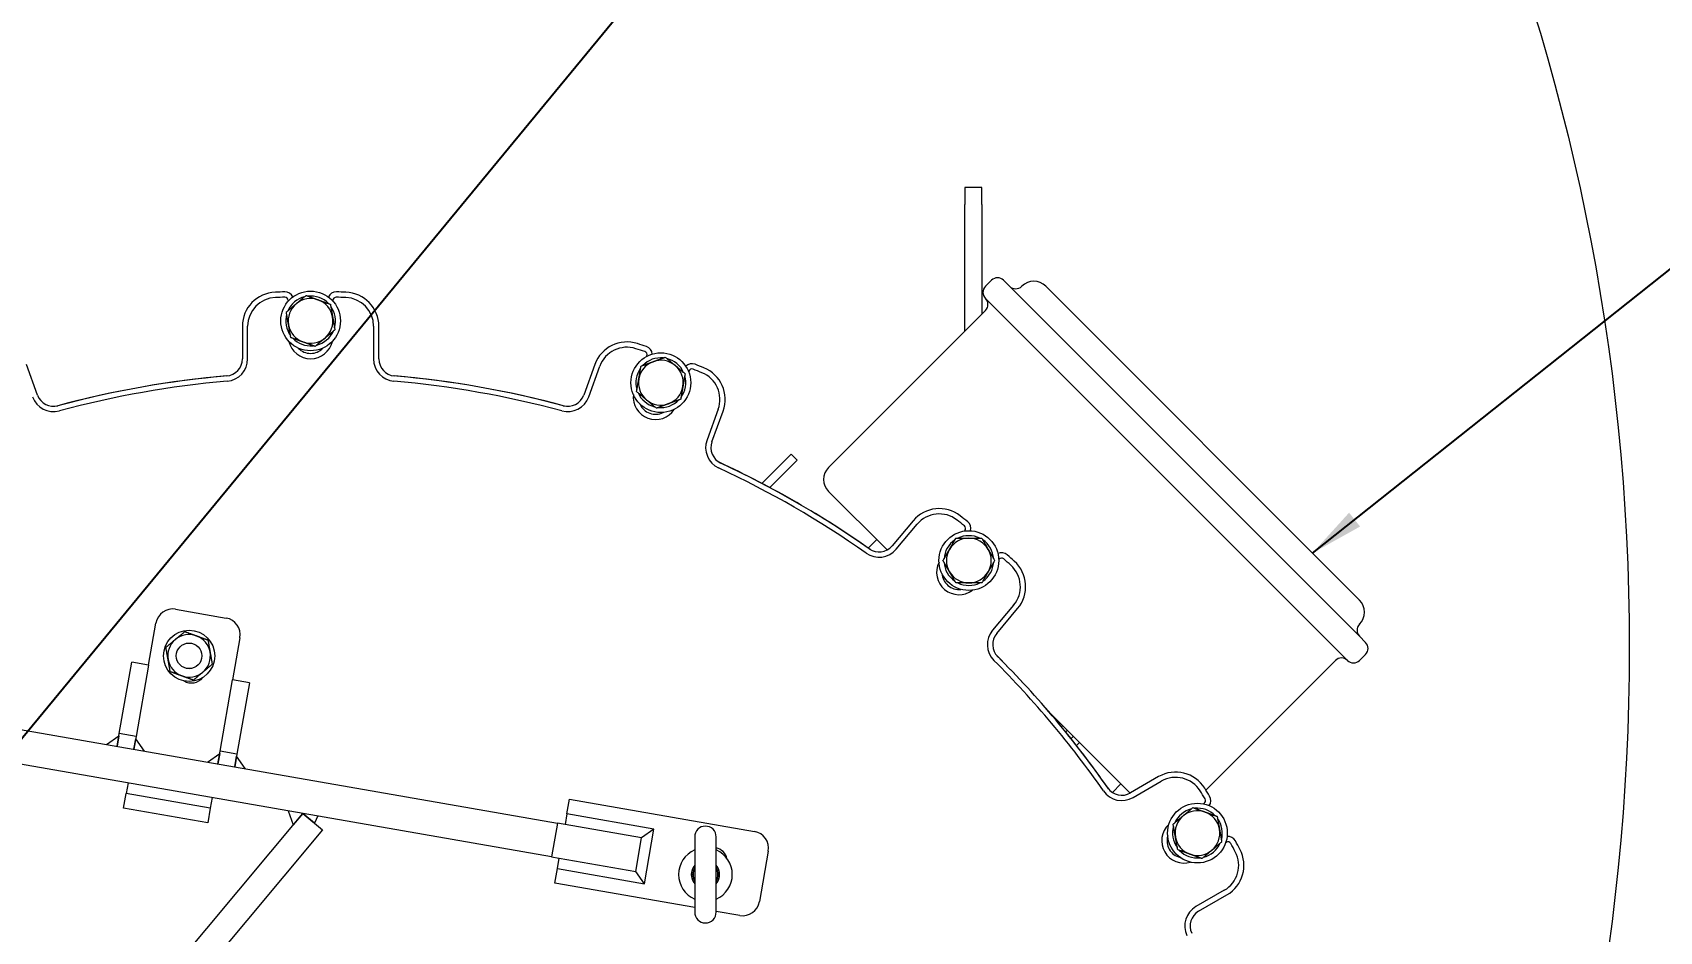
# Model space of a CAD drawing. Header units: inches. Extents: x 20 to 536, y 8 to 344.
# Drawn here: x 103.03 to 150.71, y 265.88 to 292.22 of the extents above; entities that cross this region are included whole.
import ezdxf

# ---------------------------------------------------------------- set-up
doc = ezdxf.new("R2010")
doc.units = ezdxf.units.IN
doc.header["$LTSCALE"] = 16
doc.header["$MEASUREMENT"] = 0
for name, color, linetype, lineweight in [('Dimension (ANSI)', 7, 'Continuous', 25), ('Symbol', 7, 'Continuous', 25), ('Symbol (ANSI)', 7, 'Continuous', 25), ('Visible', 7, 'Continuous', 18)]:
    doc.layers.add(name, color=color, linetype=linetype, lineweight=lineweight)
doc.styles.add('MEMCOR Medium', font='arial.ttf')
doc.styles.add('Standard D-E', font='arial.ttf')
doc.dimstyles.new('Default (ANSI)', dxfattribs={"dimscale": 16, "dimtxt": 0.15, "dimasz": 0.098425, "dimexe": 0.125, "dimexo": 0.0625, "dimgap": 0.031496, "dimtad": 0, "dimtih": 1, "dimtoh": 1, "dimdec": 4, "dimrnd": 1e-08, "dimzin": 3, "dimdsep": 46, "dimlunit": 5, "dimtxsty": 'MEMCOR Medium', "dimcen": 0.09, "dimdle": 0.393701, "dimclrd": 256, "dimclre": 256, "dimclrt": 256, "dimadec": 0, "dimazin": 1, "dimtfac": 0.8, "dimtofl": 0, "dimtmove": 0, "dimatfit": 3, "dimfxl": 1, "dimfrac": 1, "dimtolj": 1, "dimtzin": 4, "dimlwd": -1, "dimlwe": -1, "dimarcsym": 0})
doc.dimstyles.new('Default (ANSI)$7', dxfattribs={"dimscale": 16, "dimtxt": 0.15, "dimasz": 0.098425, "dimexe": 0.125, "dimexo": 0.0625, "dimgap": 0.031496, "dimtad": 0, "dimtih": 1, "dimtoh": 1, "dimdec": 4, "dimrnd": 1e-08, "dimzin": 3, "dimdsep": 46, "dimlunit": 5, "dimtxsty": 'MEMCOR Medium', "dimcen": 0.09, "dimdle": 0.393701, "dimclrd": 256, "dimclre": 256, "dimclrt": 256, "dimadec": 0, "dimazin": 1, "dimtfac": 0.8, "dimtofl": 0, "dimtmove": 0, "dimatfit": 3, "dimfxl": 1, "dimfrac": 1, "dimtolj": 1, "dimtzin": 4, "dimlwd": -1, "dimlwe": -1, "dimarcsym": 0})
doc.dimstyles.new('in [mm] D-E NeptuneBenson$7', dxfattribs={"dimscale": 16, "dimtxt": 0.15, "dimasz": 0.098425, "dimexe": 0.125, "dimexo": 0.063, "dimgap": 0.031496, "dimtad": 0, "dimtih": 1, "dimtoh": 1, "dimdec": 4, "dimrnd": 1e-08, "dimzin": 3, "dimdsep": 46, "dimlunit": 5, "dimtxsty": 'Standard D-E', "dimcen": 0.09, "dimdle": 0.393701, "dimclrd": 256, "dimclre": 256, "dimclrt": 256, "dimadec": 1, "dimazin": 1, "dimtfac": 1, "dimtofl": 0, "dimtmove": 0, "dimatfit": 3, "dimfxl": 1, "dimfrac": 1, "dimtolj": 1, "dimtzin": 4, "dimlwd": -1, "dimlwe": -1, "dimarcsym": 0})

# ---------------------------------------------------------------- blocks, each defined once
blk = doc.blocks.new('*D26')
at = {"layer": 'Defpoints', "color": 0, "transparency": 16777216}
for p in [(125.017, 324.302), (86.824, 274.2)]:
    blk.add_point(p, dxfattribs=at)
at = {"layer": 'Dimension (ANSI)', "transparency": 16777216}
for p, q in [((133.354, 335.238), (125.972, 325.555)), ((135.47, 335.238), (133.354, 335.238))]:
    blk.add_line(p, q, dxfattribs=at)
blk.add_solid([(125.763, 325.714), (126.18, 325.396), (125.017, 324.302)], dxfattribs=at)
at = {"layer": 'Dimension (ANSI)', "transparency": 16777216, "char_height": 2.4, "attachment_point": 1, "style": 'MEMCOR Medium'}
for s, insert in [('\\A1; \\fArial|b0|i0;R63 in', (156.64, 338.195)), ('\\A1;[R1600.2 mm]{\\P\\fArial|b0|i0;RADIAL CLEARANCE REQUIRED}', (135.974, 334.734))]:
    blk.add_mtext(s, dxfattribs=dict(at, insert=insert))

msp = doc.modelspace()

# ---------------------------------------------------------------- linework, layer by layer
at = {"layer": 'Visible', "linetype": 'Continuous', "lineweight": 18}
for p, q in [((130.351985, 287.674501), (130.351985, 287.174501)), ((130.851985, 287.674501), (130.351985, 287.674501)), ((130.851985, 287.174501), (130.851985, 287.674501)), ((130.351985, 283.467291), (130.351985, 287.174501)), ((130.851985, 287.174501), (130.851985, 283.967291)), ((110.527326, 284.366138), (110.527326, 284.346829)), ((111.837326, 284.346829), (111.837326, 284.366138)), ((109.182326, 283.608579), (109.182326, 282.652367)), ((109.337326, 282.652367), (109.337326, 283.608579)), ((113.027326, 283.608579), (113.027326, 282.652367)), ((113.182326, 282.652367), (113.182326, 283.608579)), ((121.034631, 282.744405), (121.028027, 282.72626)), ((103.180051, 281.594004), (102.853007, 282.49255)), ((119.511644, 282.49255), (119.1846, 281.594004)), ((119.330252, 281.54099), (119.657297, 282.439537)), ((122.259024, 282.278214), (122.265628, 282.296359)), ((123.124762, 281.177482), (122.797718, 280.278936)), ((122.943371, 280.225923), (123.270415, 281.124469)), ((124.913114, 279.51193), (125.266667, 279.865483)), ((125.443444, 279.688707), (125.266667, 279.865483)), ((124.408288, 279.007104), (124.913114, 279.51193)), ((125.443444, 279.688707), (125.089891, 279.335153)), ((125.089891, 279.335153), (124.639409, 278.884672)), ((128.836324, 277.91099), (128.221682, 277.178488)), ((128.340419, 277.078856), (128.955061, 277.811358)), ((130.353603, 277.626764), (130.341192, 277.611973)), ((127.522456, 277.112542), (127.771032, 277.361119)), ((131.34471, 276.769921), (131.357121, 276.784712)), ((107.22712, 275.321057), (108.704834, 275.06345)), ((131.781765, 275.439472), (131.167123, 274.70697)), ((131.28586, 274.607338), (131.900502, 275.339839)), ((106.434007, 273.682926), (106.648679, 274.914354)), ((109.111536, 274.48501), (108.896864, 273.253581)), ((105.577352, 271.680292), (105.941436, 273.768795)), ((106.434007, 273.682926), (105.941436, 273.768795)), ((106.434007, 273.682926), (106.069923, 271.594423)), ((108.53278, 271.165079), (108.896864, 273.253581)), ((109.389435, 273.167713), (108.896864, 273.253581)), ((109.389435, 273.167713), (109.025351, 271.07921)), ((118.245723, 268.071031), (89.942573, 273.005056)), ((95.173387, 273.108261), (118.417461, 269.056174)), ((133.044842, 272.087309), (133.025897, 272.068364)), ((133.186323, 271.875236), (133.221619, 271.910532)), ((133.308276, 271.726076), (133.357176, 271.774975)), ((105.204234, 271.359606), (105.56576, 271.613795)), ((105.512092, 271.305938), (105.577352, 271.680292)), ((105.56576, 271.613795), (105.512092, 271.305938)), ((106.069923, 271.594423), (105.577352, 271.680292)), ((106.069923, 271.594423), (106.004663, 271.220069)), ((106.004663, 271.220069), (106.058331, 271.527926)), ((106.31252, 271.166401), (106.058331, 271.527926)), ((133.465921, 271.530167), (133.533952, 271.598198)), ((133.621985, 271.332678), (133.710729, 271.421422)), ((108.159663, 270.844393), (108.521188, 271.098582)), ((108.46752, 270.790725), (108.53278, 271.165079)), ((108.521188, 271.098582), (108.46752, 270.790725)), ((109.025351, 271.07921), (108.53278, 271.165079)), ((109.025351, 271.07921), (108.960091, 270.704856)), ((108.960091, 270.704856), (109.013759, 271.012713)), ((109.267948, 270.651188), (109.013759, 271.012713)), ((136.031671, 270.416504), (135.203567, 269.938397)), ((105.704122, 269.496069), (105.779257, 269.927069)), ((105.832925, 270.234926), (105.779257, 269.927069)), ((108.242114, 269.497725), (105.779257, 269.927069)), ((134.926953, 270.205198), (134.67677, 269.955016)), ((135.281067, 269.804163), (136.109171, 270.28227)), ((108.166979, 269.066725), (105.704122, 269.496069)), ((108.242114, 269.497725), (108.166979, 269.066725)), ((108.295782, 269.805582), (108.242114, 269.497725)), ((110.523161, 269.417288), (110.675119, 269.002292)), ((118.692786, 269.32539), (118.767921, 269.75639)), ((118.767921, 269.75639), (124.186206, 268.811832)), ((137.360236, 269.630479), (137.343514, 269.620824)), ((95.887973, 251.310081), (110.958537, 269.34139)), ((110.958537, 269.34139), (110.675119, 269.002292)), ((110.958537, 269.34139), (111.534004, 268.860414)), ((111.297634, 269.057972), (110.958537, 269.34139)), ((111.393913, 269.265492), (111.297634, 269.057972)), ((118.417461, 269.056174), (118.245723, 268.071031)), ((120.880318, 268.626829), (118.417461, 269.056174)), ((118.692786, 269.32539), (118.639118, 269.017533)), ((121.241843, 268.881018), (118.692786, 269.32539)), ((121.241843, 268.881018), (120.880318, 268.626829)), ((120.962769, 267.280161), (121.241843, 268.881018)), ((111.534004, 268.860414), (96.46344, 250.829105)), ((120.70858, 267.641687), (120.880318, 268.626829)), ((122.437365, 268.651688), (122.437365, 266.446964)), ((123.067286, 266.446964), (123.067286, 268.651688)), ((137.998514, 268.486331), (138.015236, 268.495985)), ((118.245723, 268.071031), (120.70858, 267.641687)), ((118.413712, 267.724533), (118.46738, 268.03239)), ((124.592909, 268.233392), (124.335302, 266.755678)), ((118.338577, 267.293533), (118.413712, 267.724533)), ((118.413712, 267.724533), (120.962769, 267.280161)), ((120.962769, 267.280161), (120.70858, 267.641687)), ((122.437365, 266.579), (118.338577, 267.293533)), ((137.954171, 267.086636), (137.126067, 266.608529)), ((137.203567, 266.474296), (138.031671, 266.952402)), ((123.756862, 266.348975), (123.067286, 266.469188))]:
    msp.add_line(p, q, dxfattribs=at)
at = {"layer": 'Visible'}
for p, q in [((131.134947, 284.957359), (130.95817, 284.780583)), ((131.4885, 284.957359), (131.665277, 284.780583)), ((141.918325, 274.527534), (131.665277, 284.780583)), ((141.918325, 275.588194), (132.725937, 284.780583)), ((131.134947, 284.250252), (130.95817, 284.427029)), ((131.134947, 284.250252), (141.387995, 273.997204)), ((130.95817, 284.073476), (126.361976, 279.477282)), ((111.244904, 283.039846), (111.243653, 283.04686)), ((121.255316, 281.252671), (121.25654, 281.259691)), ((126.361976, 278.770175), (128.073622, 277.058529)), ((130.050776, 276.149515), (130.054327, 276.155692)), ((141.918325, 274.527534), (142.095102, 274.350758)), ((137.414778, 270.023987), (141.211218, 273.820427)), ((141.564772, 273.820427), (141.387995, 273.997204)), ((141.918325, 273.820427), (142.095102, 273.997204)), ((132.814594, 272.317557), (135.197307, 269.934843)), ((136.570423, 268.345891), (136.575872, 268.350482))]:
    msp.add_line(p, q, dxfattribs=at)
at = {"layer": 'Visible', "linetype": 'Continuous', "lineweight": 18}
for centre, radius in [((86.823753, 274.199595), 63), ((107.621496, 273.954794), 0.75), ((107.621496, 273.954794), 0.375127), ((107.621496, 273.954794), 0.375)]:
    msp.add_circle(centre, radius, dxfattribs=at)
at = {"layer": 'Visible'}
for centre in [(111.182326, 283.766657), (121.445095, 281.957054), (130.470023, 276.746509), (137.16857, 268.763491)]:
    msp.add_circle(centre, 0.875, dxfattribs=at)
at = {"layer": 'Visible', "linetype": 'Continuous', "lineweight": 18}
for centre, radius, start, end in [((110.182326, 283.608579), 1, 91.9188512, 180), ((111.182326, 253.760326), 30.865, 91.4037607, 91.9188512), ((110.432326, 284.366138), 0.25, 24.2565302, 91.4037607), ((111.932326, 284.366138), 0.25, 88.5962393, 155.7434698), ((111.182326, 253.760326), 30.865, 88.0811488, 88.5962393), ((112.182326, 283.608579), 1, 0, 88.0811488), ((110.182326, 283.608579), 0.845, 91.9188512, 180), ((111.182326, 253.760326), 30.71, 91.4037607, 91.9188512), ((110.432326, 284.366138), 0.095, 0, 91.4037607), ((111.932326, 284.366138), 0.095, 88.5962393, 180), ((111.182326, 253.760326), 30.71, 88.0811488, 88.5962393), ((112.182326, 283.608579), 0.845, 0, 88.0811488), ((111.182326, 283.315326), 0.655, 192.9900506, 347.0099494), ((111.182326, 283.315326), 0.5, 223.7192044, 316.2807956), ((120.451337, 282.15053), 1, 71.9188512, 160), ((120.451337, 282.15053), 0.845, 71.9188512, 160), ((111.182326, 253.760326), 30.71, 71.4037607, 71.9188512), ((111.182326, 253.760326), 30.865, 71.4037607, 71.9188512), ((120.94536, 282.776897), 0.095, 340, 71.4037607), ((120.94536, 282.776897), 0.25, 4.2565302, 71.4037607), ((108.682326, 282.652367), 0.5, 274.9454297, 0), ((108.682326, 282.652367), 0.655, 274.9454297, 0), ((113.682326, 282.652367), 0.655, 180, 265.0545703), ((113.682326, 282.652367), 0.5, 180, 265.0545703), ((122.354899, 282.263867), 0.25, 68.5962393, 135.7434698), ((122.354899, 282.263867), 0.095, 68.5962393, 160), ((111.182326, 253.760326), 30.71, 68.0811488, 68.5962393), ((111.182326, 253.760326), 30.865, 68.0811488, 68.5962393), ((122.330722, 281.466489), 0.845, 340, 68.0811488), ((122.330722, 281.466489), 1, 340, 68.0811488), ((111.182326, 253.760326), 28.501331, 94.872782, 105.127218), ((111.182326, 253.760326), 28.5, 94.9454297, 105.0545703), ((111.182326, 253.760326), 28.345, 94.9454297, 105.0545703), ((111.182326, 253.760326), 28.501331, 74.872782, 85.127218), ((111.182326, 253.760326), 28.345, 74.9454297, 85.0545703), ((111.182326, 253.760326), 28.5, 74.9454297, 85.0545703), ((103.649897, 281.765014), 0.655, 200, 285.0545703), ((103.649897, 281.765014), 0.5, 200, 285.0545703), ((118.714754, 281.765014), 0.655, 254.9454297, 340), ((118.714754, 281.765014), 0.5, 254.9454297, 340), ((121.290731, 281.532942), 0.655, 172.9900506, 327.0099494), ((121.290731, 281.532942), 0.5, 203.7192044, 296.2807956), ((123.413217, 280.054913), 0.655, 160, 245.0545703), ((123.413217, 280.054913), 0.5, 160, 245.0545703), ((111.182326, 253.760326), 28.345, 54.9454297, 65.0545703), ((111.182326, 253.760326), 28.501331, 54.872782, 65.127218), ((111.182326, 253.760326), 28.5, 54.9454297, 65.0545703), ((129.602369, 277.268202), 1, 51.9188512, 140), ((129.602369, 277.268202), 0.845, 51.9188512, 140), ((111.182326, 253.760326), 30.71, 51.4037607, 51.9188512), ((111.182326, 253.760326), 30.865, 51.4037607, 51.9188512), ((130.280829, 277.687829), 0.095, 320, 51.4037607), ((130.280829, 277.687829), 0.25, 344.2565302, 51.4037607), ((127.83866, 277.499882), 0.655, 234.9454297, 320), ((127.83866, 277.499882), 0.5, 234.9454297, 320), ((130.179913, 276.40077), 0.655, 152.9900506, 307.0099494), ((131.429896, 276.723648), 0.25, 48.5962393, 115.7434698), ((131.429896, 276.723648), 0.095, 48.5962393, 140), ((111.182326, 253.760326), 30.71, 48.0811488, 48.5962393), ((111.182326, 253.760326), 30.865, 48.0811488, 48.5962393), ((131.134457, 275.982627), 0.845, 320, 48.0811488), ((131.134457, 275.982627), 1, 320, 48.0811488), ((130.179913, 276.40077), 0.5, 183.7192044, 276.2807956), ((107.141251, 274.828485), 0.5, 80.1111301, 170.1111301), ((108.618965, 274.570879), 0.5, 350.1111301, 80.1111301), ((131.668882, 274.285944), 0.655, 140, 225.0545703), ((131.668882, 274.285944), 0.5, 140, 225.0545703), ((107.621496, 273.954794), 0.625, 130, 190), ((107.621496, 273.954794), 0.625, 70, 130), ((107.621496, 273.954794), 0.625, 10, 70), ((107.621496, 273.954794), 0.625, 190, 250), ((107.621496, 273.954794), 0.625, 310, 10), ((111.182326, 253.760326), 28.345, 34.9454297, 45.0545703), ((111.182326, 253.760326), 28.501331, 34.872782, 45.127218), ((111.182326, 253.760326), 28.5, 34.9454297, 45.0545703), ((107.621496, 273.954794), 0.625, 250, 310), ((107.687762, 273.596322), 0.435, 239.7556139, 321.1908206), ((136.531671, 269.550478), 1, 31.9188512, 120), ((136.531671, 269.550478), 0.845, 31.9188512, 120), ((134.953567, 270.37141), 0.655, 214.9454297, 300), ((134.953567, 270.37141), 0.5, 214.9454297, 300), ((111.182326, 253.760326), 30.71, 31.4037607, 31.9188512), ((111.182326, 253.760326), 30.865, 31.4037607, 31.9188512), ((137.312736, 269.712751), 0.25, 324.2565302, 31.4037607), ((137.312736, 269.712751), 0.095, 300, 31.4037607), ((122.752326, 268.651688), 0.314961, 0, 180), ((136.777706, 268.537826), 0.655, 132.9900506, 287.0099494), ((124.100337, 268.319261), 0.5, 350.1111301, 80.1111301), ((136.777706, 268.537826), 0.5, 163.7192044, 256.2807956), ((138.062736, 268.413713), 0.095, 28.5962393, 120), ((138.062736, 268.413713), 0.25, 28.5962393, 95.7434698), ((111.182326, 253.760326), 30.71, 28.0811488, 28.5962393), ((111.182326, 253.760326), 30.865, 28.0811488, 28.5962393), ((122.752326, 267.549326), 0.787402, 113.5781785, 246.4218215), ((122.962895, 267.9085), 0.435, 14.9104151, 76.1146472), ((122.752326, 267.549326), 0.787402, 293.5781785, 66.4218215), ((137.531671, 267.818427), 0.845, 300, 28.0811488), ((137.531671, 267.818427), 1, 300, 28.0811488), ((122.752326, 267.549326), 0.415343, 139.3158347, 220.6841653), ((122.752326, 267.549326), 0.375, 147.1290349, 212.8709651), ((122.752326, 267.549326), 0.3625, 150.3260756, 209.6739244), ((122.752326, 267.549326), 0.415343, 319.3158347, 40.6841653), ((122.752326, 267.549326), 0.375, 327.1290349, 32.8709651), ((122.752326, 267.549326), 0.3625, 330.3260756, 29.6739244), ((123.842731, 266.841547), 0.5, 260.1111301, 350.1111301), ((137.453567, 266.041283), 0.655, 120, 205.0545703), ((122.752326, 266.446964), 0.314961, 180, 0), ((137.453567, 266.041283), 0.5, 120, 205.0545703)]:
    msp.add_arc(centre, radius, start, end, dxfattribs=at)
at = {"layer": 'Visible'}
for centre, radius, start, end in [((131.134947, 284.603806), 0.25, 135, 225), ((131.311723, 284.780583), 0.25, 45, 135), ((131.842053, 284.957359), 0.25, 225, 315), ((132.372384, 284.427029), 0.5, 45, 135), ((111.182326, 283.766657), 0.7295, 104.1702714, 156.0519887), ((111.182326, 283.766657), 0.656, 130.1111301, 190.1111301), ((111.182326, 283.766657), 0.656, 70.1111301, 130.1111301), ((111.182326, 283.766657), 0.7295, 44.1702714, 96.0519887), ((111.182326, 283.766657), 0.656, 10.1111301, 70.1111301), ((111.182326, 283.766657), 0.7295, 344.1702714, 36.0519887), ((130.781393, 284.250252), 0.25, 315, 45), ((111.182326, 283.766657), 0.7295, 164.1702714, 216.0519887), ((111.182326, 283.766657), 0.656, 190.1111301, 250.1111301), ((111.182326, 283.766657), 0.656, 310.1111301, 10.1111301), ((111.182326, 283.766657), 0.7295, 224.1702714, 274.9210559), ((111.182326, 283.766657), 0.656, 250.1111301, 310.1111301), ((111.182326, 283.766657), 0.7295, 284.1702714, 336.0519887), ((111.182326, 283.766657), 0.7295, 274.9210559, 276.0519887), ((121.445095, 281.957054), 0.7295, 144.1702714, 196.0519887), ((121.445095, 281.957054), 0.656, 110.1111301, 170.1111301), ((121.445095, 281.957054), 0.7295, 84.1702714, 136.0519887), ((121.445095, 281.957054), 0.656, 50.1111301, 110.1111301), ((121.445095, 281.957054), 0.7295, 24.1702714, 76.0519887), ((121.445095, 281.957054), 0.656, 350.1111301, 50.1111301), ((121.445095, 281.957054), 0.656, 170.1111301, 230.1111301), ((121.445095, 281.957054), 0.656, 290.1111301, 350.1111301), ((121.445095, 281.957054), 0.7295, 324.1702714, 16.0519887), ((121.445095, 281.957054), 0.7295, 204.1702714, 254.9210559), ((121.445095, 281.957054), 0.656, 230.1111301, 290.1111301), ((121.445095, 281.957054), 0.7295, 264.1702714, 316.0519887), ((121.445095, 281.957054), 0.7295, 254.9210559, 256.0519887), ((126.715529, 279.123728), 0.5, 135, 225), ((130.470023, 276.746509), 0.7295, 64.1702714, 116.0519887), ((130.470023, 276.746509), 0.7295, 124.1702714, 176.0519887), ((130.470023, 276.746509), 0.656, 150.1111301, 210.1111301), ((130.470023, 276.746509), 0.656, 90.1111301, 150.1111301), ((130.470023, 276.746509), 0.656, 30.1111301, 90.1111301), ((130.470023, 276.746509), 0.7295, 4.1702714, 56.0519887), ((130.470023, 276.746509), 0.656, 330.1111301, 30.1111301), ((130.470023, 276.746509), 0.7295, 184.1702714, 234.9210559), ((130.470023, 276.746509), 0.7295, 304.1702714, 356.0519887), ((130.470023, 276.746509), 0.656, 210.1111301, 270.1111301), ((130.470023, 276.746509), 0.7295, 234.9210559, 236.0519887), ((130.470023, 276.746509), 0.7295, 244.1702714, 296.0519887), ((130.470023, 276.746509), 0.656, 270.1111301, 330.1111301), ((141.564772, 275.234641), 0.5, 315, 45), ((142.095102, 274.704311), 0.25, 135, 225), ((141.918325, 274.173981), 0.25, 315, 45), ((141.387995, 273.643651), 0.25, 45, 135), ((141.741548, 273.997204), 0.25, 225, 315), ((137.16857, 268.763491), 0.7295, 104.1702714, 156.0519887), ((137.16857, 268.763491), 0.656, 70.1111301, 130.1111301), ((137.16857, 268.763491), 0.7295, 44.1702714, 96.0519887), ((137.16857, 268.763491), 0.656, 10.1111301, 70.1111301), ((137.16857, 268.763491), 0.7295, 164.1702714, 214.9210559), ((137.16857, 268.763491), 0.656, 130.1111301, 190.1111301), ((137.16857, 268.763491), 0.656, 310.1111301, 10.1111301), ((137.16857, 268.763491), 0.7295, 344.1702714, 36.0519887), ((137.16857, 268.763491), 0.656, 190.1111301, 250.1111301), ((137.16857, 268.763491), 0.7295, 284.1702714, 336.0519887), ((137.16857, 268.763491), 0.7295, 214.9210559, 216.0519887), ((137.16857, 268.763491), 0.7295, 224.1702714, 276.0519887), ((137.16857, 268.763491), 0.656, 250.1111301, 310.1111301)]:
    msp.add_arc(centre, radius, start, end, dxfattribs=at)
for points in [[(110.470023, 284.02435), (110.625251, 284.155116), (110.759683, 284.268363)], [(110.759683, 284.268363), (110.894115, 284.38161), (111.049343, 284.512376)], [(111.049343, 284.512376), (111.240204, 284.443327), (111.405495, 284.383529)], [(111.405495, 284.383529), (111.570785, 284.323731), (111.761646, 284.254682)], [(111.761646, 284.254682), (111.797279, 284.054867), (111.828137, 283.881823)], [(110.536514, 283.651491), (110.505655, 283.824535), (110.470023, 284.02435)], [(110.603005, 283.278631), (110.567372, 283.478446), (110.536514, 283.651491)], [(111.828137, 283.881823), (111.858996, 283.708778), (111.894628, 283.508963)], [(110.959156, 283.149784), (110.793866, 283.209582), (110.603005, 283.278631)], [(111.604968, 283.26495), (111.470536, 283.151704), (111.315308, 283.020938)], [(111.894628, 283.508963), (111.7394, 283.378197), (111.604968, 283.26495)], [(111.315308, 283.020938), (111.124447, 283.089986), (110.959156, 283.149784)], [(121.219535, 282.573056), (121.384592, 282.633494), (121.575184, 282.703283)], [(121.575184, 282.703283), (121.730918, 282.57312), (121.865788, 282.460396)], [(120.798841, 282.069713), (120.829029, 282.242877), (120.863886, 282.442828)], [(120.863886, 282.442828), (121.054477, 282.512617), (121.219535, 282.573056)], [(121.865788, 282.460396), (122.000658, 282.347671), (122.156393, 282.217508)], [(120.733797, 281.696599), (120.768654, 281.89655), (120.798841, 282.069713)], [(122.091349, 281.844394), (122.061162, 281.67123), (122.026304, 281.471279)], [(122.156393, 282.217508), (122.121536, 282.017557), (122.091349, 281.844394)], [(121.024402, 281.453711), (120.889532, 281.566436), (120.733797, 281.696599)], [(121.315007, 281.210824), (121.159272, 281.340987), (121.024402, 281.453711)], [(121.670655, 281.341052), (121.505598, 281.280613), (121.315007, 281.210824)], [(122.026304, 281.471279), (121.835713, 281.40149), (121.670655, 281.341052)], [(129.712541, 276.74504), (129.813683, 276.921011), (129.901275, 277.073406)], [(129.901275, 277.073406), (129.988867, 277.225802), (130.09001, 277.401773)], [(130.09001, 277.401773), (130.292976, 277.402167), (130.468751, 277.402508)], [(130.468751, 277.402508), (130.644525, 277.402849), (130.847492, 277.403242)], [(130.847492, 277.403242), (130.949316, 277.227665), (131.037498, 277.07561)], [(131.037498, 277.07561), (131.125681, 276.923556), (131.227505, 276.747978)], [(129.902548, 276.417408), (129.814365, 276.569462), (129.712541, 276.74504)], [(131.227505, 276.747978), (131.126363, 276.572007), (131.038771, 276.419611)], [(130.092554, 276.089776), (129.99073, 276.265353), (129.902548, 276.417408)], [(130.471295, 276.09051), (130.295521, 276.090169), (130.092554, 276.089776)], [(130.850037, 276.091245), (130.64707, 276.090851), (130.471295, 276.09051)], [(131.038771, 276.419611), (130.951179, 276.267216), (130.850037, 276.091245)], [(136.745928, 269.265198), (136.880359, 269.378444), (137.035588, 269.509211)], [(137.035588, 269.509211), (137.226449, 269.440162), (137.391739, 269.380364)], [(137.391739, 269.380364), (137.55703, 269.320566), (137.747891, 269.251517)], [(136.456267, 269.021185), (136.611496, 269.151951), (136.745928, 269.265198)], [(136.522758, 268.648325), (136.4919, 268.82137), (136.456267, 269.021185)], [(137.747891, 269.251517), (137.783523, 269.051702), (137.814382, 268.878657)], [(137.814382, 268.878657), (137.845241, 268.705613), (137.880873, 268.505798)], [(136.58925, 268.275466), (136.553617, 268.475281), (136.522758, 268.648325)], [(137.880873, 268.505798), (137.725645, 268.375032), (137.591213, 268.261785)], [(136.945401, 268.146619), (136.780111, 268.206417), (136.58925, 268.275466)], [(137.301552, 268.017772), (137.110691, 268.086821), (136.945401, 268.146619)], [(137.591213, 268.261785), (137.456781, 268.148538), (137.301552, 268.017772)]]:
    msp.add_rational_spline(points, [1, 1.0379548493, 1], degree=2, dxfattribs=at)
at = {"layer": 'Visible', "linetype": 'Continuous', "lineweight": 18}
for points in [[(107.219754, 274.433572), (107.348042, 274.541218), (107.496176, 274.665518)], [(107.496176, 274.665518), (107.67789, 274.599379), (107.835259, 274.542102)], [(106.943331, 274.201626), (107.091466, 274.325925), (107.219754, 274.433572)], [(107.005991, 273.846264), (106.976911, 274.011188), (106.943331, 274.201626)], [(107.835259, 274.542102), (107.992627, 274.484824), (108.174341, 274.418686)], [(108.174341, 274.418686), (108.20792, 274.228248), (108.237001, 274.063324)], [(107.068651, 273.490902), (107.035072, 273.68134), (107.005991, 273.846264)], [(108.299661, 273.707962), (108.151526, 273.583663), (108.023238, 273.476016)], [(108.237001, 274.063324), (108.266081, 273.8984), (108.299661, 273.707962)], [(107.407733, 273.367486), (107.250365, 273.424764), (107.068651, 273.490902)], [(107.746816, 273.24407), (107.565102, 273.310208), (107.407733, 273.367486)], [(108.023238, 273.476016), (107.89495, 273.36837), (107.746816, 273.24407)]]:
    msp.add_rational_spline(points, [1, 1.0379548493, 1], degree=2, dxfattribs=at)

# ---------------------------------------------------------------- dimensions: what is measured, and where the dimension line sits
at = {"layer": 'Dimension (ANSI)'}
dim = msp.add_radius_dim(center=(86.823753, 274.199595), mpoint=(125.017043, 324.302216), text=' \\fArial|b0|i0;<> in\\X[R1600.2 mm]{\\P\\fArial|b0|i0;RADIAL CLEARANCE REQUIRED}', dimstyle='Default (ANSI)', override={"dimgap": 0.031496, "dimdec": 4, "dimlfac": 1, "dimpost": '', "dimcen": 0, "dimtol": 0, "dimlim": 0, "dimtp": 0, "dimtm": 0, "dimtdec": 2, "dimtvp": -0.333333}, dxfattribs=at)
dim.commit()
dim.dimension.update_dxf_attribs({"geometry": '*D26', "text_midpoint": (161.836286, 335.238201), "dimtype": 164})

# ---------------------------------------------------------------- leaders
at = {"layer": 'Symbol', "annotation_type": 0, "has_hookline": 1, "hookline_direction": 0, "text_width": 46.803276}
msp.add_leader([(140.539707, 276.966813), (156.516901, 289.651232), (158.091705, 289.651232)], dimstyle='in [mm] D-E NeptuneBenson$7', override={"dimtad": 0}, dxfattribs=at)
at = {"layer": 'Symbol (ANSI)', "annotation_type": 0, "has_hookline": 1, "hookline_direction": 0, "text_width": 45.193999}
msp.add_leader([(98.064094, 265.899949), (140.478702, 317.318616), (142.053505, 317.318616)], dimstyle='Default (ANSI)$7', override={"dimtad": 0}, dxfattribs=at)

doc.saveas('drawing.dxf')
